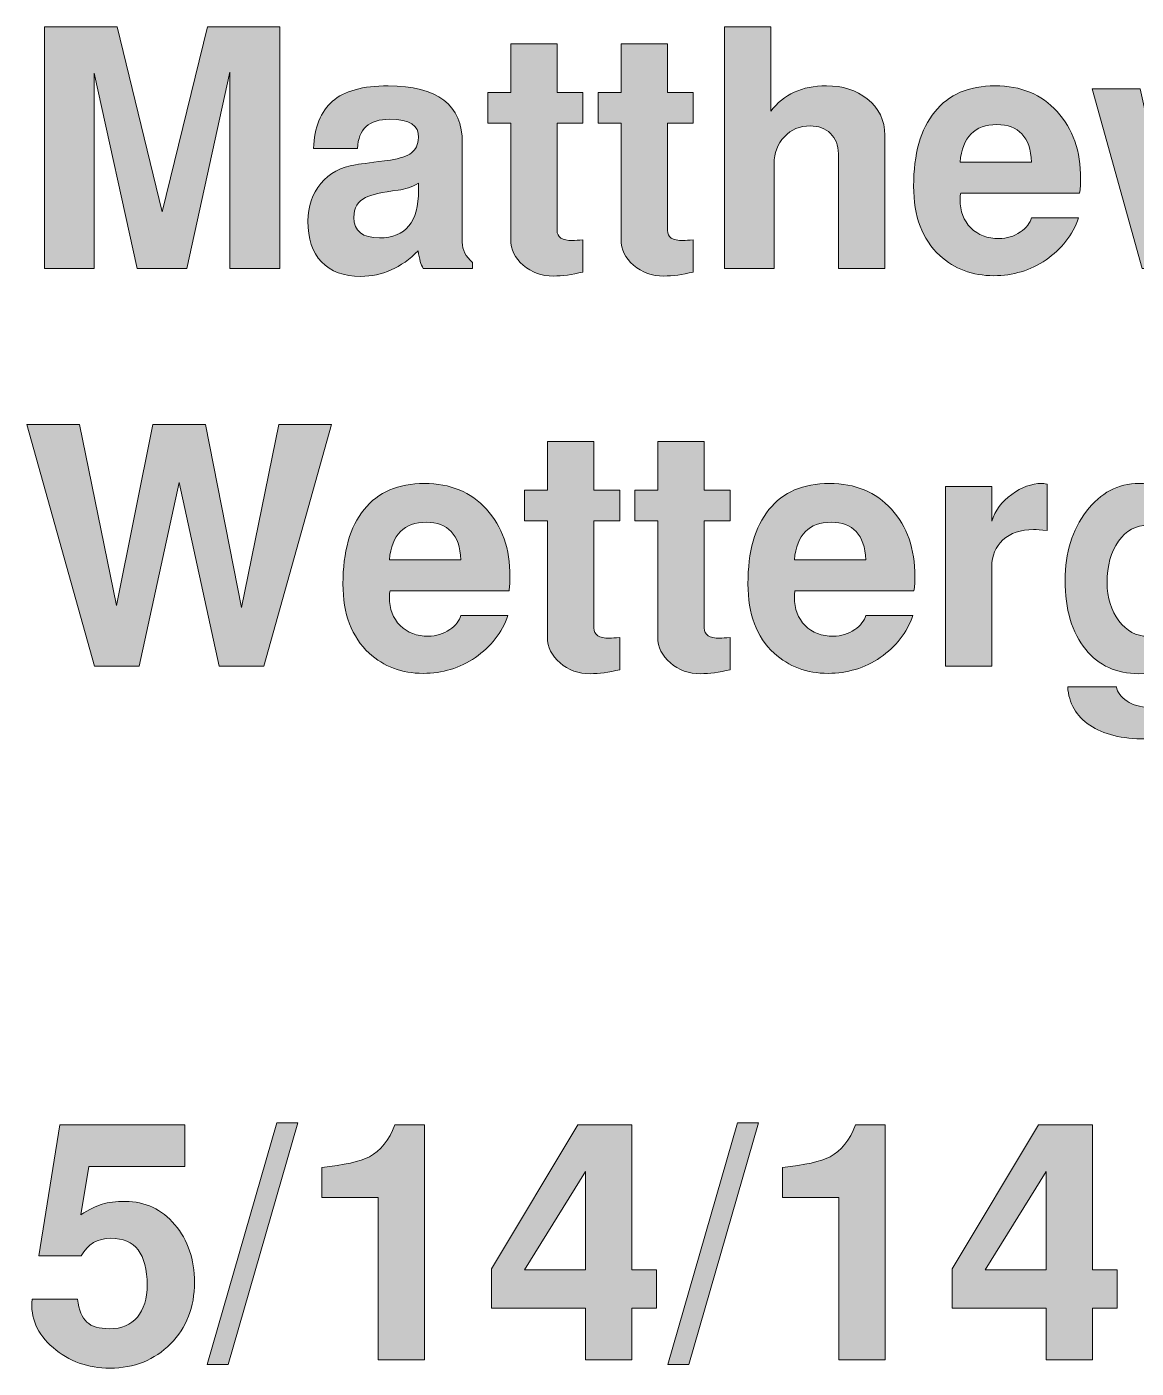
# Model space of a CAD drawing. Header units: inches. Extents: x 0.3 to 5.89, y -3.73 to -0.29.
# Drawn here: x 4.928 to 5.486, y -3.708 to -3.034 of the extents above; entities that cross this region are included whole.
import ezdxf

# ---------------------------------------------------------------- set-up
doc = ezdxf.new("R2010")
doc.units = ezdxf.units.IN
doc.header["$MEASUREMENT"] = 0
doc.layers.add('Layer 1', color=7, linetype='Continuous')

# ---------------------------------------------------------------- blocks, each defined once
blk = doc.blocks.new('block 18')
at = {"layer": 'Layer 1', "true_color": 0xed1f24}
h = blk.add_hatch(color=240, dxfattribs=at)
h.dxf.hatch_style = 2
h.paths.add_polyline_path([(5.05564, -3.15519), (5.03065, -3.15519), (5.03065, -3.05653), (5.00898, -3.15519), (4.98397, -3.15519), (4.96231, -3.05703), (4.96231, -3.15519), (4.93731, -3.15519), (4.93731, -3.03369), (4.97389, -3.03369), (4.99647, -3.12671), (5.01929, -3.03369), (5.05564, -3.03369)])
h = blk.add_hatch(color=240, dxfattribs=at)
h.dxf.hatch_style = 2
edge = h.paths.add_edge_path()
edge.add_spline(control_points=[(5.35997, -3.15519), (5.35997, -3.15519), (5.33664, -3.15519), (5.33664, -3.15519), (5.33664, -3.15519), (5.33664, -3.09756), (5.33664, -3.09756), (5.33664, -3.09321), (5.33531, -3.08979), (5.33264, -3.08729), (5.32997, -3.08478), (5.32658, -3.08352), (5.32247, -3.08352), (5.31725, -3.08352), (5.31291, -3.08533), (5.30948, -3.08896), (5.30603, -3.09258), (5.30431, -3.09711), (5.30431, -3.10257), (5.30431, -3.10257), (5.30431, -3.15519), (5.30431, -3.15519), (5.30431, -3.15519), (5.2793, -3.15519), (5.2793, -3.15519), (5.2793, -3.15519), (5.2793, -3.03369), (5.2793, -3.03369), (5.2793, -3.03369), (5.30264, -3.03369), (5.30264, -3.03369), (5.30264, -3.03369), (5.30264, -3.07619), (5.30264, -3.07619), (5.30897, -3.06764), (5.31831, -3.06336), (5.33065, -3.06336), (5.33875, -3.06336), (5.34558, -3.06552), (5.35114, -3.06986), (5.35703, -3.07452), (5.35997, -3.08063), (5.35997, -3.08819), (5.35997, -3.08819), (5.35997, -3.15519), (5.35997, -3.15519)], knot_values=[0, 0, 0, 0, 1, 1, 1, 2, 2, 2, 3, 3, 3, 4, 4, 4, 5, 5, 5, 6, 6, 6, 7, 7, 7, 8, 8, 8, 9, 9, 9, 10, 10, 10, 11, 11, 11, 12, 12, 12, 13, 13, 13, 14, 14, 14, 15, 15, 15, 15], degree=3, periodic=1)
h = blk.add_hatch(color=240, dxfattribs=at)
h.dxf.hatch_style = 2
edge = h.paths.add_edge_path()
edge.add_spline(control_points=[(5.20814, -3.15702), (5.20269, -3.15836), (5.19775, -3.15902), (5.19331, -3.15902), (5.18742, -3.15902), (5.18237, -3.15722), (5.17814, -3.15361), (5.17391, -3.15), (5.17181, -3.14569), (5.17181, -3.14069), (5.17181, -3.14069), (5.17181, -3.08219), (5.17181, -3.08219), (5.17181, -3.08219), (5.16032, -3.08219), (5.16032, -3.08219), (5.16032, -3.08219), (5.16032, -3.06669), (5.16032, -3.06669), (5.16032, -3.06669), (5.17181, -3.06669), (5.17181, -3.06669), (5.17181, -3.06669), (5.17181, -3.04219), (5.17181, -3.04219), (5.17181, -3.04219), (5.19515, -3.04219), (5.19515, -3.04219), (5.19515, -3.04219), (5.19515, -3.06669), (5.19515, -3.06669), (5.19515, -3.06669), (5.20814, -3.06669), (5.20814, -3.06669), (5.20814, -3.06669), (5.20814, -3.08219), (5.20814, -3.08219), (5.20814, -3.08219), (5.19515, -3.08219), (5.19515, -3.08219), (5.19515, -3.08219), (5.19515, -3.13603), (5.19515, -3.13603), (5.19515, -3.13947), (5.19775, -3.14119), (5.20298, -3.14119), (5.2042, -3.14108), (5.20592, -3.14097), (5.20814, -3.14086), (5.20814, -3.14086), (5.20814, -3.15702), (5.20814, -3.15702)], knot_values=[0, 0, 0, 0, 1, 1, 1, 2, 2, 2, 3, 3, 3, 4, 4, 4, 5, 5, 5, 6, 6, 6, 7, 7, 7, 8, 8, 8, 9, 9, 9, 10, 10, 10, 11, 11, 11, 12, 12, 12, 13, 13, 13, 14, 14, 14, 15, 15, 15, 16, 16, 16, 17, 17, 17, 17], degree=3, periodic=1)
h = blk.add_hatch(color=240, dxfattribs=at)
h.dxf.hatch_style = 2
edge = h.paths.add_edge_path()
edge.add_spline(control_points=[(5.26364, -3.15702), (5.25819, -3.15836), (5.25326, -3.15902), (5.24881, -3.15902), (5.24292, -3.15902), (5.23787, -3.15722), (5.23364, -3.15361), (5.22941, -3.15), (5.22731, -3.14569), (5.22731, -3.14069), (5.22731, -3.14069), (5.22731, -3.08219), (5.22731, -3.08219), (5.22731, -3.08219), (5.21582, -3.08219), (5.21582, -3.08219), (5.21582, -3.08219), (5.21582, -3.06669), (5.21582, -3.06669), (5.21582, -3.06669), (5.22731, -3.06669), (5.22731, -3.06669), (5.22731, -3.06669), (5.22731, -3.04219), (5.22731, -3.04219), (5.22731, -3.04219), (5.25065, -3.04219), (5.25065, -3.04219), (5.25065, -3.04219), (5.25065, -3.06669), (5.25065, -3.06669), (5.25065, -3.06669), (5.26364, -3.06669), (5.26364, -3.06669), (5.26364, -3.06669), (5.26364, -3.08219), (5.26364, -3.08219), (5.26364, -3.08219), (5.25065, -3.08219), (5.25065, -3.08219), (5.25065, -3.08219), (5.25065, -3.13603), (5.25065, -3.13603), (5.25065, -3.13947), (5.25326, -3.14119), (5.25848, -3.14119), (5.2597, -3.14108), (5.26142, -3.14097), (5.26364, -3.14086), (5.26364, -3.14086), (5.26364, -3.15702), (5.26364, -3.15702)], knot_values=[0, 0, 0, 0, 1, 1, 1, 2, 2, 2, 3, 3, 3, 4, 4, 4, 5, 5, 5, 6, 6, 6, 7, 7, 7, 8, 8, 8, 9, 9, 9, 10, 10, 10, 11, 11, 11, 12, 12, 12, 13, 13, 13, 14, 14, 14, 15, 15, 15, 16, 16, 16, 17, 17, 17, 17], degree=3, periodic=1)
h = blk.add_hatch(color=240, dxfattribs=at)
h.dxf.hatch_style = 2
edge = h.paths.add_edge_path()
edge.add_spline(control_points=[(5.15264, -3.15519), (5.15264, -3.15519), (5.12782, -3.15519), (5.12782, -3.15519), (5.12671, -3.15342), (5.12587, -3.15047), (5.12531, -3.14636), (5.11675, -3.15491), (5.10715, -3.15919), (5.09648, -3.15919), (5.08781, -3.15919), (5.08119, -3.15677), (5.07665, -3.15194), (5.07209, -3.14711), (5.06981, -3.14025), (5.06981, -3.13136), (5.06981, -3.12402), (5.07198, -3.11775), (5.07631, -3.11253), (5.08065, -3.10731), (5.08648, -3.10414), (5.0938, -3.10303), (5.09725, -3.10258), (5.10308, -3.10181), (5.11131, -3.10069), (5.1162, -3.09991), (5.11974, -3.09872), (5.12189, -3.09711), (5.12406, -3.0955), (5.12524, -3.09292), (5.12549, -3.08936), (5.12581, -3.08325), (5.12099, -3.08019), (5.11098, -3.08019), (5.10053, -3.08019), (5.09515, -3.08508), (5.09481, -3.09486), (5.09481, -3.09486), (5.07265, -3.09486), (5.07265, -3.09486), (5.07308, -3.08419), (5.07628, -3.07627), (5.08222, -3.07111), (5.08816, -3.06595), (5.09748, -3.06336), (5.11015, -3.06336), (5.13504, -3.06336), (5.14749, -3.07297), (5.14749, -3.09219), (5.14749, -3.09219), (5.14749, -3.14202), (5.14749, -3.14202), (5.14749, -3.14591), (5.1492, -3.14931), (5.15264, -3.15219), (5.15264, -3.15219), (5.15264, -3.15519), (5.15264, -3.15519)], knot_values=[0, 0, 0, 0, 1, 1, 1, 2, 2, 2, 3, 3, 3, 4, 4, 4, 5, 5, 5, 6, 6, 6, 7, 7, 7, 8, 8, 8, 9, 9, 9, 10, 10, 10, 11, 11, 11, 12, 12, 12, 13, 13, 13, 14, 14, 14, 15, 15, 15, 16, 16, 16, 17, 17, 17, 18, 18, 18, 19, 19, 19, 19], degree=3, periodic=1)
edge = h.paths.add_edge_path()
edge.add_spline(control_points=[(5.12549, -3.11586), (5.12549, -3.11586), (5.12549, -3.11236), (5.12549, -3.11236), (5.12212, -3.11425), (5.11872, -3.11542), (5.11526, -3.11586), (5.1071, -3.11686), (5.10164, -3.11808), (5.09885, -3.11953), (5.09493, -3.12142), (5.09298, -3.12475), (5.09298, -3.12952), (5.09298, -3.13641), (5.09728, -3.13986), (5.10588, -3.13986), (5.11895, -3.13986), (5.12549, -3.13186), (5.12549, -3.11586)], knot_values=[0, 0, 0, 0, 1, 1, 1, 2, 2, 2, 3, 3, 3, 4, 4, 4, 5, 5, 5, 6, 6, 6, 6], degree=3, periodic=1)
h = blk.add_hatch(color=240, dxfattribs=at)
h.dxf.hatch_style = 2
edge = h.paths.add_edge_path()
edge.add_spline(control_points=[(5.45847, -3.11019), (5.45847, -3.11286), (5.45831, -3.11525), (5.45798, -3.11736), (5.45798, -3.11736), (5.39814, -3.11736), (5.39814, -3.11736), (5.39792, -3.11803), (5.39781, -3.11908), (5.39781, -3.12052), (5.39781, -3.12642), (5.39963, -3.13116), (5.40325, -3.13477), (5.40689, -3.13839), (5.41162, -3.14019), (5.41745, -3.14019), (5.42131, -3.14019), (5.42489, -3.13909), (5.4282, -3.13686), (5.43117, -3.13475), (5.43304, -3.13236), (5.43381, -3.12969), (5.43381, -3.12969), (5.45747, -3.12969), (5.45747, -3.12969), (5.45436, -3.13847), (5.44889, -3.14553), (5.44105, -3.15086), (5.43321, -3.15619), (5.42448, -3.15886), (5.41481, -3.15886), (5.40403, -3.15886), (5.39497, -3.15547), (5.38764, -3.1487), (5.37885, -3.14058), (5.37447, -3.12897), (5.37447, -3.11386), (5.37447, -3.09764), (5.378, -3.08516), (5.38506, -3.07644), (5.39212, -3.06772), (5.40225, -3.06336), (5.41547, -3.06336), (5.42836, -3.06336), (5.43875, -3.06767), (5.44664, -3.07627), (5.45454, -3.08489), (5.45847, -3.09619), (5.45847, -3.11019)], knot_values=[0, 0, 0, 0, 1, 1, 1, 2, 2, 2, 3, 3, 3, 4, 4, 4, 5, 5, 5, 6, 6, 6, 7, 7, 7, 8, 8, 8, 9, 9, 9, 10, 10, 10, 11, 11, 11, 12, 12, 12, 13, 13, 13, 14, 14, 14, 15, 15, 15, 16, 16, 16, 16], degree=3, periodic=1)
edge = h.paths.add_edge_path()
edge.add_spline(control_points=[(5.43381, -3.10169), (5.43313, -3.08914), (5.4273, -3.08286), (5.41631, -3.08286), (5.40521, -3.08286), (5.39903, -3.08914), (5.39781, -3.10169), (5.39781, -3.10169), (5.43381, -3.10169), (5.43381, -3.10169)], knot_values=[0, 0, 0, 0, 1, 1, 1, 2, 2, 2, 3, 3, 3, 3], degree=3, periodic=1)
h = blk.add_hatch(color=240, dxfattribs=at)
h.dxf.hatch_style = 2
h.paths.add_polyline_path([(5.59115, -3.06486), (5.56599, -3.15519), (5.54199, -3.15519), (5.5278, -3.09139), (5.51348, -3.15519), (5.48947, -3.15519), (5.4643, -3.06486), (5.48847, -3.06486), (5.50247, -3.12802), (5.51562, -3.06486), (5.53979, -3.06486), (5.55298, -3.12786), (5.56698, -3.06486)])
h = blk.add_hatch(color=240, dxfattribs=at)
h.dxf.hatch_style = 2
h.paths.add_polyline_path([(5.08165, -3.23369), (5.04763, -3.35519), (5.02515, -3.35519), (5.00505, -3.26279), (4.98505, -3.35519), (4.96252, -3.35519), (4.92847, -3.23369), (4.95497, -3.23369), (4.97365, -3.32469), (4.99181, -3.23369), (5.01831, -3.23369), (5.03649, -3.32569), (5.05515, -3.23369)])
h = blk.add_hatch(color=240, dxfattribs=at)
h.dxf.hatch_style = 2
edge = h.paths.add_edge_path()
edge.add_spline(control_points=[(5.22664, -3.35702), (5.22119, -3.35836), (5.21625, -3.35902), (5.21181, -3.35902), (5.20592, -3.35902), (5.20087, -3.35722), (5.19664, -3.35361), (5.19241, -3.35), (5.19031, -3.34569), (5.19031, -3.34069), (5.19031, -3.34069), (5.19031, -3.28219), (5.19031, -3.28219), (5.19031, -3.28219), (5.17882, -3.28219), (5.17882, -3.28219), (5.17882, -3.28219), (5.17882, -3.26669), (5.17882, -3.26669), (5.17882, -3.26669), (5.19031, -3.26669), (5.19031, -3.26669), (5.19031, -3.26669), (5.19031, -3.24219), (5.19031, -3.24219), (5.19031, -3.24219), (5.21365, -3.24219), (5.21365, -3.24219), (5.21365, -3.24219), (5.21365, -3.26669), (5.21365, -3.26669), (5.21365, -3.26669), (5.22664, -3.26669), (5.22664, -3.26669), (5.22664, -3.26669), (5.22664, -3.28219), (5.22664, -3.28219), (5.22664, -3.28219), (5.21365, -3.28219), (5.21365, -3.28219), (5.21365, -3.28219), (5.21365, -3.33603), (5.21365, -3.33603), (5.21365, -3.33947), (5.21625, -3.34119), (5.22148, -3.34119), (5.2227, -3.34108), (5.22442, -3.34097), (5.22664, -3.34085), (5.22664, -3.34085), (5.22664, -3.35702), (5.22664, -3.35702)], knot_values=[0, 0, 0, 0, 1, 1, 1, 2, 2, 2, 3, 3, 3, 4, 4, 4, 5, 5, 5, 6, 6, 6, 7, 7, 7, 8, 8, 8, 9, 9, 9, 10, 10, 10, 11, 11, 11, 12, 12, 12, 13, 13, 13, 14, 14, 14, 15, 15, 15, 16, 16, 16, 17, 17, 17, 17], degree=3, periodic=1)
h = blk.add_hatch(color=240, dxfattribs=at)
h.dxf.hatch_style = 2
edge = h.paths.add_edge_path()
edge.add_spline(control_points=[(5.28215, -3.35702), (5.27669, -3.35836), (5.27176, -3.35902), (5.26731, -3.35902), (5.26142, -3.35902), (5.25636, -3.35722), (5.25214, -3.35361), (5.24791, -3.35), (5.2458, -3.34569), (5.2458, -3.34069), (5.2458, -3.34069), (5.2458, -3.28219), (5.2458, -3.28219), (5.2458, -3.28219), (5.23431, -3.28219), (5.23431, -3.28219), (5.23431, -3.28219), (5.23431, -3.26669), (5.23431, -3.26669), (5.23431, -3.26669), (5.2458, -3.26669), (5.2458, -3.26669), (5.2458, -3.26669), (5.2458, -3.24219), (5.2458, -3.24219), (5.2458, -3.24219), (5.26914, -3.24219), (5.26914, -3.24219), (5.26914, -3.24219), (5.26914, -3.26669), (5.26914, -3.26669), (5.26914, -3.26669), (5.28215, -3.26669), (5.28215, -3.26669), (5.28215, -3.26669), (5.28215, -3.28219), (5.28215, -3.28219), (5.28215, -3.28219), (5.26914, -3.28219), (5.26914, -3.28219), (5.26914, -3.28219), (5.26914, -3.33603), (5.26914, -3.33603), (5.26914, -3.33947), (5.27176, -3.34119), (5.27696, -3.34119), (5.27818, -3.34108), (5.27992, -3.34097), (5.28215, -3.34085), (5.28215, -3.34085), (5.28215, -3.35702), (5.28215, -3.35702)], knot_values=[0, 0, 0, 0, 1, 1, 1, 2, 2, 2, 3, 3, 3, 4, 4, 4, 5, 5, 5, 6, 6, 6, 7, 7, 7, 8, 8, 8, 9, 9, 9, 10, 10, 10, 11, 11, 11, 12, 12, 12, 13, 13, 13, 14, 14, 14, 15, 15, 15, 16, 16, 16, 17, 17, 17, 17], degree=3, periodic=1)
h = blk.add_hatch(color=240, dxfattribs=at)
h.dxf.hatch_style = 2
edge = h.paths.add_edge_path()
edge.add_spline(control_points=[(5.17147, -3.31019), (5.17147, -3.31286), (5.17131, -3.31525), (5.17098, -3.31736), (5.17098, -3.31736), (5.11114, -3.31736), (5.11114, -3.31736), (5.11092, -3.31803), (5.11081, -3.31908), (5.11081, -3.32052), (5.11081, -3.32642), (5.11263, -3.33116), (5.11625, -3.33477), (5.11989, -3.33839), (5.12462, -3.34019), (5.13045, -3.34019), (5.1343, -3.34019), (5.13789, -3.33908), (5.14119, -3.33686), (5.14417, -3.33475), (5.14604, -3.33236), (5.14681, -3.32969), (5.14681, -3.32969), (5.17046, -3.32969), (5.17046, -3.32969), (5.16736, -3.33847), (5.16189, -3.34553), (5.15405, -3.35086), (5.14621, -3.35619), (5.13748, -3.35886), (5.12781, -3.35886), (5.11702, -3.35886), (5.10796, -3.35547), (5.10064, -3.34869), (5.09185, -3.34058), (5.08747, -3.32897), (5.08747, -3.31386), (5.08747, -3.29763), (5.091, -3.28516), (5.09806, -3.27644), (5.10512, -3.26772), (5.11525, -3.26336), (5.12847, -3.26336), (5.14136, -3.26336), (5.15175, -3.26767), (5.15964, -3.27627), (5.16753, -3.28488), (5.17147, -3.29619), (5.17147, -3.31019)], knot_values=[0, 0, 0, 0, 1, 1, 1, 2, 2, 2, 3, 3, 3, 4, 4, 4, 5, 5, 5, 6, 6, 6, 7, 7, 7, 8, 8, 8, 9, 9, 9, 10, 10, 10, 11, 11, 11, 12, 12, 12, 13, 13, 13, 14, 14, 14, 15, 15, 15, 16, 16, 16, 16], degree=3, periodic=1)
edge = h.paths.add_edge_path()
edge.add_spline(control_points=[(5.14681, -3.30169), (5.14613, -3.28914), (5.1403, -3.28286), (5.12931, -3.28286), (5.1182, -3.28286), (5.11203, -3.28914), (5.11081, -3.30169), (5.11081, -3.30169), (5.14681, -3.30169), (5.14681, -3.30169)], knot_values=[0, 0, 0, 0, 1, 1, 1, 2, 2, 2, 3, 3, 3, 3], degree=3, periodic=1)
h = blk.add_hatch(color=240, dxfattribs=at)
h.dxf.hatch_style = 2
edge = h.paths.add_edge_path()
edge.add_spline(control_points=[(5.37514, -3.31019), (5.37514, -3.31286), (5.37497, -3.31525), (5.37465, -3.31736), (5.37465, -3.31736), (5.31481, -3.31736), (5.31481, -3.31736), (5.31459, -3.31803), (5.31448, -3.31908), (5.31448, -3.32052), (5.31448, -3.32642), (5.3163, -3.33116), (5.31992, -3.33477), (5.32355, -3.33839), (5.32829, -3.34019), (5.33412, -3.34019), (5.33797, -3.34019), (5.34155, -3.33908), (5.34486, -3.33686), (5.34783, -3.33475), (5.3497, -3.33236), (5.35048, -3.32969), (5.35048, -3.32969), (5.37413, -3.32969), (5.37413, -3.32969), (5.37103, -3.33847), (5.36556, -3.34553), (5.35772, -3.35086), (5.34988, -3.35619), (5.34115, -3.35886), (5.33148, -3.35886), (5.32069, -3.35886), (5.31163, -3.35547), (5.30431, -3.34869), (5.29552, -3.34058), (5.29114, -3.32897), (5.29114, -3.31386), (5.29114, -3.29763), (5.29466, -3.28516), (5.30173, -3.27644), (5.30878, -3.26772), (5.31892, -3.26336), (5.33214, -3.26336), (5.34502, -3.26336), (5.35541, -3.26767), (5.36331, -3.27627), (5.3712, -3.28488), (5.37514, -3.29619), (5.37514, -3.31019)], knot_values=[0, 0, 0, 0, 1, 1, 1, 2, 2, 2, 3, 3, 3, 4, 4, 4, 5, 5, 5, 6, 6, 6, 7, 7, 7, 8, 8, 8, 9, 9, 9, 10, 10, 10, 11, 11, 11, 12, 12, 12, 13, 13, 13, 14, 14, 14, 15, 15, 15, 16, 16, 16, 16], degree=3, periodic=1)
edge = h.paths.add_edge_path()
edge.add_spline(control_points=[(5.35048, -3.30169), (5.3498, -3.28914), (5.34397, -3.28286), (5.33298, -3.28286), (5.32187, -3.28286), (5.3157, -3.28914), (5.31448, -3.30169), (5.31448, -3.30169), (5.35048, -3.30169), (5.35048, -3.30169)], knot_values=[0, 0, 0, 0, 1, 1, 1, 2, 2, 2, 3, 3, 3, 3], degree=3, periodic=1)
h = blk.add_hatch(color=240, dxfattribs=at)
h.dxf.hatch_style = 2
edge = h.paths.add_edge_path()
edge.add_spline(control_points=[(5.44164, -3.28702), (5.43853, -3.28669), (5.43625, -3.28653), (5.43481, -3.28653), (5.42825, -3.28653), (5.42311, -3.28828), (5.41938, -3.29178), (5.41566, -3.29527), (5.4138, -3.29969), (5.4138, -3.30503), (5.4138, -3.30503), (5.4138, -3.35519), (5.4138, -3.35519), (5.4138, -3.35519), (5.39046, -3.35519), (5.39046, -3.35519), (5.39046, -3.35519), (5.39046, -3.26486), (5.39046, -3.26486), (5.39046, -3.26486), (5.4138, -3.26486), (5.4138, -3.26486), (5.4138, -3.26486), (5.4138, -3.28236), (5.4138, -3.28236), (5.41547, -3.27703), (5.41881, -3.27252), (5.4238, -3.26886), (5.42881, -3.26519), (5.43381, -3.26336), (5.4388, -3.26336), (5.43936, -3.26336), (5.44031, -3.26347), (5.44164, -3.26369), (5.44164, -3.26369), (5.44164, -3.28702), (5.44164, -3.28702)], knot_values=[0, 0, 0, 0, 1, 1, 1, 2, 2, 2, 3, 3, 3, 4, 4, 4, 5, 5, 5, 6, 6, 6, 7, 7, 7, 8, 8, 8, 9, 9, 9, 10, 10, 10, 11, 11, 11, 12, 12, 12, 12], degree=3, periodic=1)
h = blk.add_hatch(color=240, dxfattribs=at)
h.dxf.hatch_style = 2
edge = h.paths.add_edge_path()
edge.add_spline(control_points=[(5.53513, -3.35853), (5.53513, -3.36753), (5.53174, -3.37508), (5.52497, -3.38119), (5.51709, -3.3883), (5.50581, -3.39186), (5.49113, -3.39186), (5.47925, -3.39186), (5.46989, -3.38955), (5.46305, -3.38494), (5.45622, -3.38033), (5.45253, -3.37391), (5.45197, -3.36569), (5.45197, -3.36569), (5.47643, -3.36569), (5.47643, -3.36569), (5.477, -3.36836), (5.47879, -3.37071), (5.4818, -3.37278), (5.48481, -3.37483), (5.48839, -3.37585), (5.49251, -3.37585), (5.49878, -3.37585), (5.50385, -3.3741), (5.50777, -3.37061), (5.51169, -3.36711), (5.51364, -3.36247), (5.51364, -3.35669), (5.51364, -3.35069), (5.51358, -3.34719), (5.51347, -3.34619), (5.50979, -3.35075), (5.50627, -3.35392), (5.50292, -3.35569), (5.49889, -3.35791), (5.49382, -3.35902), (5.48766, -3.35902), (5.47649, -3.35902), (5.46761, -3.35497), (5.46102, -3.34686), (5.4541, -3.33841), (5.45063, -3.3268), (5.45063, -3.31203), (5.45063, -3.29824), (5.45421, -3.28669), (5.46136, -3.27736), (5.46851, -3.26803), (5.47734, -3.26336), (5.48783, -3.26336), (5.49376, -3.26336), (5.49883, -3.26475), (5.50309, -3.26752), (5.50621, -3.26963), (5.50972, -3.27325), (5.51364, -3.27835), (5.51364, -3.27835), (5.51364, -3.26486), (5.51364, -3.26486), (5.51364, -3.26486), (5.53513, -3.26486), (5.53513, -3.26486), (5.53513, -3.26486), (5.53513, -3.35853), (5.53513, -3.35853)], knot_values=[0, 0, 0, 0, 1, 1, 1, 2, 2, 2, 3, 3, 3, 4, 4, 4, 5, 5, 5, 6, 6, 6, 7, 7, 7, 8, 8, 8, 9, 9, 9, 10, 10, 10, 11, 11, 11, 12, 12, 12, 13, 13, 13, 14, 14, 14, 15, 15, 15, 16, 16, 16, 17, 17, 17, 18, 18, 18, 19, 19, 19, 20, 20, 20, 21, 21, 21, 21], degree=3, periodic=1)
edge = h.paths.add_edge_path()
edge.add_spline(control_points=[(5.51364, -3.31136), (5.51364, -3.30358), (5.51164, -3.29713), (5.50764, -3.29203), (5.50363, -3.28691), (5.49859, -3.28436), (5.49247, -3.28436), (5.48625, -3.28436), (5.48126, -3.28706), (5.47747, -3.29244), (5.47369, -3.29783), (5.4718, -3.30475), (5.4718, -3.31319), (5.4718, -3.32086), (5.47377, -3.32728), (5.47773, -3.33244), (5.48166, -3.33761), (5.48646, -3.34019), (5.49213, -3.34019), (5.49836, -3.34019), (5.50342, -3.3378), (5.5073, -3.33302), (5.51153, -3.3278), (5.51364, -3.32058), (5.51364, -3.31136)], knot_values=[0, 0, 0, 0, 1, 1, 1, 2, 2, 2, 3, 3, 3, 4, 4, 4, 5, 5, 5, 6, 6, 6, 7, 7, 7, 8, 8, 8, 8], degree=3, periodic=1)
at = {"layer": 'Layer 1', "lineweight": 0}
for points in [[(5.05564, -3.15519), (5.03065, -3.15519), (5.03065, -3.05653), (5.00898, -3.15519), (4.98397, -3.15519), (4.96231, -3.05703), (4.96231, -3.15519), (4.93731, -3.15519), (4.93731, -3.03369), (4.97389, -3.03369), (4.99647, -3.12671), (5.01929, -3.03369), (5.05564, -3.03369), (5.05564, -3.15519)], [(5.59115, -3.06486), (5.56599, -3.15519), (5.54199, -3.15519), (5.5278, -3.09139), (5.51348, -3.15519), (5.48947, -3.15519), (5.4643, -3.06486), (5.48847, -3.06486), (5.50247, -3.12802), (5.51562, -3.06486), (5.53979, -3.06486), (5.55298, -3.12786), (5.56698, -3.06486), (5.59115, -3.06486)], [(5.08165, -3.23369), (5.04763, -3.35519), (5.02515, -3.35519), (5.00505, -3.26279), (4.98505, -3.35519), (4.96252, -3.35519), (4.92847, -3.23369), (4.95497, -3.23369), (4.97365, -3.32469), (4.99181, -3.23369), (5.01831, -3.23369), (5.03649, -3.32569), (5.05515, -3.23369), (5.08165, -3.23369)]]:
    blk.add_lwpolyline(points, dxfattribs=at)
for points, knots in [([(5.35997, -3.15519), (5.35997, -3.15519), (5.33664, -3.15519), (5.33664, -3.15519), (5.33664, -3.15519), (5.33664, -3.09756), (5.33664, -3.09756), (5.33664, -3.09321), (5.33531, -3.08979), (5.33264, -3.08729), (5.32997, -3.08478), (5.32658, -3.08352), (5.32247, -3.08352), (5.31725, -3.08352), (5.31291, -3.08533), (5.30948, -3.08896), (5.30603, -3.09258), (5.30431, -3.09711), (5.30431, -3.10257), (5.30431, -3.10257), (5.30431, -3.15519), (5.30431, -3.15519), (5.30431, -3.15519), (5.2793, -3.15519), (5.2793, -3.15519), (5.2793, -3.15519), (5.2793, -3.03369), (5.2793, -3.03369), (5.2793, -3.03369), (5.30264, -3.03369), (5.30264, -3.03369), (5.30264, -3.03369), (5.30264, -3.07619), (5.30264, -3.07619), (5.30897, -3.06764), (5.31831, -3.06336), (5.33065, -3.06336), (5.33875, -3.06336), (5.34558, -3.06552), (5.35114, -3.06986), (5.35703, -3.07452), (5.35997, -3.08063), (5.35997, -3.08819), (5.35997, -3.08819), (5.35997, -3.15519), (5.35997, -3.15519)], [0, 0, 0, 0, 1, 1, 1, 2, 2, 2, 3, 3, 3, 4, 4, 4, 5, 5, 5, 6, 6, 6, 7, 7, 7, 8, 8, 8, 9, 9, 9, 10, 10, 10, 11, 11, 11, 12, 12, 12, 13, 13, 13, 14, 14, 14, 15, 15, 15, 15]), ([(5.20814, -3.15702), (5.20269, -3.15836), (5.19775, -3.15902), (5.19331, -3.15902), (5.18742, -3.15902), (5.18237, -3.15722), (5.17814, -3.15361), (5.17391, -3.15), (5.17181, -3.14569), (5.17181, -3.14069), (5.17181, -3.14069), (5.17181, -3.08219), (5.17181, -3.08219), (5.17181, -3.08219), (5.16032, -3.08219), (5.16032, -3.08219), (5.16032, -3.08219), (5.16032, -3.06669), (5.16032, -3.06669), (5.16032, -3.06669), (5.17181, -3.06669), (5.17181, -3.06669), (5.17181, -3.06669), (5.17181, -3.04219), (5.17181, -3.04219), (5.17181, -3.04219), (5.19515, -3.04219), (5.19515, -3.04219), (5.19515, -3.04219), (5.19515, -3.06669), (5.19515, -3.06669), (5.19515, -3.06669), (5.20814, -3.06669), (5.20814, -3.06669), (5.20814, -3.06669), (5.20814, -3.08219), (5.20814, -3.08219), (5.20814, -3.08219), (5.19515, -3.08219), (5.19515, -3.08219), (5.19515, -3.08219), (5.19515, -3.13603), (5.19515, -3.13603), (5.19515, -3.13947), (5.19775, -3.14119), (5.20298, -3.14119), (5.2042, -3.14108), (5.20592, -3.14097), (5.20814, -3.14086), (5.20814, -3.14086), (5.20814, -3.15702), (5.20814, -3.15702)], [0, 0, 0, 0, 1, 1, 1, 2, 2, 2, 3, 3, 3, 4, 4, 4, 5, 5, 5, 6, 6, 6, 7, 7, 7, 8, 8, 8, 9, 9, 9, 10, 10, 10, 11, 11, 11, 12, 12, 12, 13, 13, 13, 14, 14, 14, 15, 15, 15, 16, 16, 16, 17, 17, 17, 17]), ([(5.26364, -3.15702), (5.25819, -3.15836), (5.25326, -3.15902), (5.24881, -3.15902), (5.24292, -3.15902), (5.23787, -3.15722), (5.23364, -3.15361), (5.22941, -3.15), (5.22731, -3.14569), (5.22731, -3.14069), (5.22731, -3.14069), (5.22731, -3.08219), (5.22731, -3.08219), (5.22731, -3.08219), (5.21582, -3.08219), (5.21582, -3.08219), (5.21582, -3.08219), (5.21582, -3.06669), (5.21582, -3.06669), (5.21582, -3.06669), (5.22731, -3.06669), (5.22731, -3.06669), (5.22731, -3.06669), (5.22731, -3.04219), (5.22731, -3.04219), (5.22731, -3.04219), (5.25065, -3.04219), (5.25065, -3.04219), (5.25065, -3.04219), (5.25065, -3.06669), (5.25065, -3.06669), (5.25065, -3.06669), (5.26364, -3.06669), (5.26364, -3.06669), (5.26364, -3.06669), (5.26364, -3.08219), (5.26364, -3.08219), (5.26364, -3.08219), (5.25065, -3.08219), (5.25065, -3.08219), (5.25065, -3.08219), (5.25065, -3.13603), (5.25065, -3.13603), (5.25065, -3.13947), (5.25326, -3.14119), (5.25848, -3.14119), (5.2597, -3.14108), (5.26142, -3.14097), (5.26364, -3.14086), (5.26364, -3.14086), (5.26364, -3.15702), (5.26364, -3.15702)], [0, 0, 0, 0, 1, 1, 1, 2, 2, 2, 3, 3, 3, 4, 4, 4, 5, 5, 5, 6, 6, 6, 7, 7, 7, 8, 8, 8, 9, 9, 9, 10, 10, 10, 11, 11, 11, 12, 12, 12, 13, 13, 13, 14, 14, 14, 15, 15, 15, 16, 16, 16, 17, 17, 17, 17]), ([(5.15264, -3.15519), (5.15264, -3.15519), (5.12782, -3.15519), (5.12782, -3.15519), (5.12671, -3.15342), (5.12587, -3.15047), (5.12531, -3.14636), (5.11675, -3.15491), (5.10715, -3.15919), (5.09648, -3.15919), (5.08781, -3.15919), (5.08119, -3.15677), (5.07665, -3.15194), (5.07209, -3.14711), (5.06981, -3.14025), (5.06981, -3.13136), (5.06981, -3.12402), (5.07198, -3.11775), (5.07631, -3.11253), (5.08065, -3.10731), (5.08648, -3.10414), (5.0938, -3.10303), (5.09725, -3.10258), (5.10308, -3.10181), (5.11131, -3.10069), (5.1162, -3.09991), (5.11974, -3.09872), (5.12189, -3.09711), (5.12406, -3.0955), (5.12524, -3.09292), (5.12549, -3.08936), (5.12581, -3.08325), (5.12099, -3.08019), (5.11098, -3.08019), (5.10053, -3.08019), (5.09515, -3.08508), (5.09481, -3.09486), (5.09481, -3.09486), (5.07265, -3.09486), (5.07265, -3.09486), (5.07308, -3.08419), (5.07628, -3.07627), (5.08222, -3.07111), (5.08816, -3.06595), (5.09748, -3.06336), (5.11015, -3.06336), (5.13504, -3.06336), (5.14749, -3.07297), (5.14749, -3.09219), (5.14749, -3.09219), (5.14749, -3.14202), (5.14749, -3.14202), (5.14749, -3.14591), (5.1492, -3.14931), (5.15264, -3.15219), (5.15264, -3.15219), (5.15264, -3.15519), (5.15264, -3.15519)], [0, 0, 0, 0, 1, 1, 1, 2, 2, 2, 3, 3, 3, 4, 4, 4, 5, 5, 5, 6, 6, 6, 7, 7, 7, 8, 8, 8, 9, 9, 9, 10, 10, 10, 11, 11, 11, 12, 12, 12, 13, 13, 13, 14, 14, 14, 15, 15, 15, 16, 16, 16, 17, 17, 17, 18, 18, 18, 19, 19, 19, 19]), ([(5.45847, -3.11019), (5.45847, -3.11286), (5.45831, -3.11525), (5.45798, -3.11736), (5.45798, -3.11736), (5.39814, -3.11736), (5.39814, -3.11736), (5.39792, -3.11803), (5.39781, -3.11908), (5.39781, -3.12052), (5.39781, -3.12642), (5.39963, -3.13116), (5.40325, -3.13477), (5.40689, -3.13839), (5.41162, -3.14019), (5.41745, -3.14019), (5.42131, -3.14019), (5.42489, -3.13909), (5.4282, -3.13686), (5.43117, -3.13475), (5.43304, -3.13236), (5.43381, -3.12969), (5.43381, -3.12969), (5.45747, -3.12969), (5.45747, -3.12969), (5.45436, -3.13847), (5.44889, -3.14553), (5.44105, -3.15086), (5.43321, -3.15619), (5.42448, -3.15886), (5.41481, -3.15886), (5.40403, -3.15886), (5.39497, -3.15547), (5.38764, -3.1487), (5.37885, -3.14058), (5.37447, -3.12897), (5.37447, -3.11386), (5.37447, -3.09764), (5.378, -3.08516), (5.38506, -3.07644), (5.39212, -3.06772), (5.40225, -3.06336), (5.41547, -3.06336), (5.42836, -3.06336), (5.43875, -3.06767), (5.44664, -3.07627), (5.45454, -3.08489), (5.45847, -3.09619), (5.45847, -3.11019)], [0, 0, 0, 0, 1, 1, 1, 2, 2, 2, 3, 3, 3, 4, 4, 4, 5, 5, 5, 6, 6, 6, 7, 7, 7, 8, 8, 8, 9, 9, 9, 10, 10, 10, 11, 11, 11, 12, 12, 12, 13, 13, 13, 14, 14, 14, 15, 15, 15, 16, 16, 16, 16]), ([(5.43381, -3.10169), (5.43313, -3.08914), (5.4273, -3.08286), (5.41631, -3.08286), (5.40521, -3.08286), (5.39903, -3.08914), (5.39781, -3.10169), (5.39781, -3.10169), (5.43381, -3.10169), (5.43381, -3.10169)], [0, 0, 0, 0, 1, 1, 1, 2, 2, 2, 3, 3, 3, 3]), ([(5.12549, -3.11586), (5.12549, -3.11586), (5.12549, -3.11236), (5.12549, -3.11236), (5.12212, -3.11425), (5.11872, -3.11542), (5.11526, -3.11586), (5.1071, -3.11686), (5.10164, -3.11808), (5.09885, -3.11953), (5.09493, -3.12142), (5.09298, -3.12475), (5.09298, -3.12952), (5.09298, -3.13641), (5.09728, -3.13986), (5.10588, -3.13986), (5.11895, -3.13986), (5.12549, -3.13186), (5.12549, -3.11586)], [0, 0, 0, 0, 1, 1, 1, 2, 2, 2, 3, 3, 3, 4, 4, 4, 5, 5, 5, 6, 6, 6, 6]), ([(5.22664, -3.35702), (5.22119, -3.35836), (5.21625, -3.35902), (5.21181, -3.35902), (5.20592, -3.35902), (5.20087, -3.35722), (5.19664, -3.35361), (5.19241, -3.35), (5.19031, -3.34569), (5.19031, -3.34069), (5.19031, -3.34069), (5.19031, -3.28219), (5.19031, -3.28219), (5.19031, -3.28219), (5.17882, -3.28219), (5.17882, -3.28219), (5.17882, -3.28219), (5.17882, -3.26669), (5.17882, -3.26669), (5.17882, -3.26669), (5.19031, -3.26669), (5.19031, -3.26669), (5.19031, -3.26669), (5.19031, -3.24219), (5.19031, -3.24219), (5.19031, -3.24219), (5.21365, -3.24219), (5.21365, -3.24219), (5.21365, -3.24219), (5.21365, -3.26669), (5.21365, -3.26669), (5.21365, -3.26669), (5.22664, -3.26669), (5.22664, -3.26669), (5.22664, -3.26669), (5.22664, -3.28219), (5.22664, -3.28219), (5.22664, -3.28219), (5.21365, -3.28219), (5.21365, -3.28219), (5.21365, -3.28219), (5.21365, -3.33603), (5.21365, -3.33603), (5.21365, -3.33947), (5.21625, -3.34119), (5.22148, -3.34119), (5.2227, -3.34108), (5.22442, -3.34097), (5.22664, -3.34085), (5.22664, -3.34085), (5.22664, -3.35702), (5.22664, -3.35702)], [0, 0, 0, 0, 1, 1, 1, 2, 2, 2, 3, 3, 3, 4, 4, 4, 5, 5, 5, 6, 6, 6, 7, 7, 7, 8, 8, 8, 9, 9, 9, 10, 10, 10, 11, 11, 11, 12, 12, 12, 13, 13, 13, 14, 14, 14, 15, 15, 15, 16, 16, 16, 17, 17, 17, 17]), ([(5.28215, -3.35702), (5.27669, -3.35836), (5.27176, -3.35902), (5.26731, -3.35902), (5.26142, -3.35902), (5.25636, -3.35722), (5.25214, -3.35361), (5.24791, -3.35), (5.2458, -3.34569), (5.2458, -3.34069), (5.2458, -3.34069), (5.2458, -3.28219), (5.2458, -3.28219), (5.2458, -3.28219), (5.23431, -3.28219), (5.23431, -3.28219), (5.23431, -3.28219), (5.23431, -3.26669), (5.23431, -3.26669), (5.23431, -3.26669), (5.2458, -3.26669), (5.2458, -3.26669), (5.2458, -3.26669), (5.2458, -3.24219), (5.2458, -3.24219), (5.2458, -3.24219), (5.26914, -3.24219), (5.26914, -3.24219), (5.26914, -3.24219), (5.26914, -3.26669), (5.26914, -3.26669), (5.26914, -3.26669), (5.28215, -3.26669), (5.28215, -3.26669), (5.28215, -3.26669), (5.28215, -3.28219), (5.28215, -3.28219), (5.28215, -3.28219), (5.26914, -3.28219), (5.26914, -3.28219), (5.26914, -3.28219), (5.26914, -3.33603), (5.26914, -3.33603), (5.26914, -3.33947), (5.27176, -3.34119), (5.27696, -3.34119), (5.27818, -3.34108), (5.27992, -3.34097), (5.28215, -3.34085), (5.28215, -3.34085), (5.28215, -3.35702), (5.28215, -3.35702)], [0, 0, 0, 0, 1, 1, 1, 2, 2, 2, 3, 3, 3, 4, 4, 4, 5, 5, 5, 6, 6, 6, 7, 7, 7, 8, 8, 8, 9, 9, 9, 10, 10, 10, 11, 11, 11, 12, 12, 12, 13, 13, 13, 14, 14, 14, 15, 15, 15, 16, 16, 16, 17, 17, 17, 17]), ([(5.17147, -3.31019), (5.17147, -3.31286), (5.17131, -3.31525), (5.17098, -3.31736), (5.17098, -3.31736), (5.11114, -3.31736), (5.11114, -3.31736), (5.11092, -3.31803), (5.11081, -3.31908), (5.11081, -3.32052), (5.11081, -3.32642), (5.11263, -3.33116), (5.11625, -3.33477), (5.11989, -3.33839), (5.12462, -3.34019), (5.13045, -3.34019), (5.1343, -3.34019), (5.13789, -3.33908), (5.14119, -3.33686), (5.14417, -3.33475), (5.14604, -3.33236), (5.14681, -3.32969), (5.14681, -3.32969), (5.17046, -3.32969), (5.17046, -3.32969), (5.16736, -3.33847), (5.16189, -3.34553), (5.15405, -3.35086), (5.14621, -3.35619), (5.13748, -3.35886), (5.12781, -3.35886), (5.11702, -3.35886), (5.10796, -3.35547), (5.10064, -3.34869), (5.09185, -3.34058), (5.08747, -3.32897), (5.08747, -3.31386), (5.08747, -3.29763), (5.091, -3.28516), (5.09806, -3.27644), (5.10512, -3.26772), (5.11525, -3.26336), (5.12847, -3.26336), (5.14136, -3.26336), (5.15175, -3.26767), (5.15964, -3.27627), (5.16753, -3.28488), (5.17147, -3.29619), (5.17147, -3.31019)], [0, 0, 0, 0, 1, 1, 1, 2, 2, 2, 3, 3, 3, 4, 4, 4, 5, 5, 5, 6, 6, 6, 7, 7, 7, 8, 8, 8, 9, 9, 9, 10, 10, 10, 11, 11, 11, 12, 12, 12, 13, 13, 13, 14, 14, 14, 15, 15, 15, 16, 16, 16, 16]), ([(5.37514, -3.31019), (5.37514, -3.31286), (5.37497, -3.31525), (5.37465, -3.31736), (5.37465, -3.31736), (5.31481, -3.31736), (5.31481, -3.31736), (5.31459, -3.31803), (5.31448, -3.31908), (5.31448, -3.32052), (5.31448, -3.32642), (5.3163, -3.33116), (5.31992, -3.33477), (5.32355, -3.33839), (5.32829, -3.34019), (5.33412, -3.34019), (5.33797, -3.34019), (5.34155, -3.33908), (5.34486, -3.33686), (5.34783, -3.33475), (5.3497, -3.33236), (5.35048, -3.32969), (5.35048, -3.32969), (5.37413, -3.32969), (5.37413, -3.32969), (5.37103, -3.33847), (5.36556, -3.34553), (5.35772, -3.35086), (5.34988, -3.35619), (5.34115, -3.35886), (5.33148, -3.35886), (5.32069, -3.35886), (5.31163, -3.35547), (5.30431, -3.34869), (5.29552, -3.34058), (5.29114, -3.32897), (5.29114, -3.31386), (5.29114, -3.29763), (5.29466, -3.28516), (5.30173, -3.27644), (5.30878, -3.26772), (5.31892, -3.26336), (5.33214, -3.26336), (5.34502, -3.26336), (5.35541, -3.26767), (5.36331, -3.27627), (5.3712, -3.28488), (5.37514, -3.29619), (5.37514, -3.31019)], [0, 0, 0, 0, 1, 1, 1, 2, 2, 2, 3, 3, 3, 4, 4, 4, 5, 5, 5, 6, 6, 6, 7, 7, 7, 8, 8, 8, 9, 9, 9, 10, 10, 10, 11, 11, 11, 12, 12, 12, 13, 13, 13, 14, 14, 14, 15, 15, 15, 16, 16, 16, 16]), ([(5.44164, -3.28702), (5.43853, -3.28669), (5.43625, -3.28653), (5.43481, -3.28653), (5.42825, -3.28653), (5.42311, -3.28828), (5.41938, -3.29178), (5.41566, -3.29527), (5.4138, -3.29969), (5.4138, -3.30503), (5.4138, -3.30503), (5.4138, -3.35519), (5.4138, -3.35519), (5.4138, -3.35519), (5.39046, -3.35519), (5.39046, -3.35519), (5.39046, -3.35519), (5.39046, -3.26486), (5.39046, -3.26486), (5.39046, -3.26486), (5.4138, -3.26486), (5.4138, -3.26486), (5.4138, -3.26486), (5.4138, -3.28236), (5.4138, -3.28236), (5.41547, -3.27703), (5.41881, -3.27252), (5.4238, -3.26886), (5.42881, -3.26519), (5.43381, -3.26336), (5.4388, -3.26336), (5.43936, -3.26336), (5.44031, -3.26347), (5.44164, -3.26369), (5.44164, -3.26369), (5.44164, -3.28702), (5.44164, -3.28702)], [0, 0, 0, 0, 1, 1, 1, 2, 2, 2, 3, 3, 3, 4, 4, 4, 5, 5, 5, 6, 6, 6, 7, 7, 7, 8, 8, 8, 9, 9, 9, 10, 10, 10, 11, 11, 11, 12, 12, 12, 12]), ([(5.53513, -3.35853), (5.53513, -3.36753), (5.53174, -3.37508), (5.52497, -3.38119), (5.51709, -3.3883), (5.50581, -3.39186), (5.49113, -3.39186), (5.47925, -3.39186), (5.46989, -3.38955), (5.46305, -3.38494), (5.45622, -3.38033), (5.45253, -3.37391), (5.45197, -3.36569), (5.45197, -3.36569), (5.47643, -3.36569), (5.47643, -3.36569), (5.477, -3.36836), (5.47879, -3.37071), (5.4818, -3.37278), (5.48481, -3.37483), (5.48839, -3.37585), (5.49251, -3.37585), (5.49878, -3.37585), (5.50385, -3.3741), (5.50777, -3.37061), (5.51169, -3.36711), (5.51364, -3.36247), (5.51364, -3.35669), (5.51364, -3.35069), (5.51358, -3.34719), (5.51347, -3.34619), (5.50979, -3.35075), (5.50627, -3.35392), (5.50292, -3.35569), (5.49889, -3.35791), (5.49382, -3.35902), (5.48766, -3.35902), (5.47649, -3.35902), (5.46761, -3.35497), (5.46102, -3.34686), (5.4541, -3.33841), (5.45063, -3.3268), (5.45063, -3.31203), (5.45063, -3.29824), (5.45421, -3.28669), (5.46136, -3.27736), (5.46851, -3.26803), (5.47734, -3.26336), (5.48783, -3.26336), (5.49376, -3.26336), (5.49883, -3.26475), (5.50309, -3.26752), (5.50621, -3.26963), (5.50972, -3.27325), (5.51364, -3.27835), (5.51364, -3.27835), (5.51364, -3.26486), (5.51364, -3.26486), (5.51364, -3.26486), (5.53513, -3.26486), (5.53513, -3.26486), (5.53513, -3.26486), (5.53513, -3.35853), (5.53513, -3.35853)], [0, 0, 0, 0, 1, 1, 1, 2, 2, 2, 3, 3, 3, 4, 4, 4, 5, 5, 5, 6, 6, 6, 7, 7, 7, 8, 8, 8, 9, 9, 9, 10, 10, 10, 11, 11, 11, 12, 12, 12, 13, 13, 13, 14, 14, 14, 15, 15, 15, 16, 16, 16, 17, 17, 17, 18, 18, 18, 19, 19, 19, 20, 20, 20, 21, 21, 21, 21]), ([(5.14681, -3.30169), (5.14613, -3.28914), (5.1403, -3.28286), (5.12931, -3.28286), (5.1182, -3.28286), (5.11203, -3.28914), (5.11081, -3.30169), (5.11081, -3.30169), (5.14681, -3.30169), (5.14681, -3.30169)], [0, 0, 0, 0, 1, 1, 1, 2, 2, 2, 3, 3, 3, 3]), ([(5.35048, -3.30169), (5.3498, -3.28914), (5.34397, -3.28286), (5.33298, -3.28286), (5.32187, -3.28286), (5.3157, -3.28914), (5.31448, -3.30169), (5.31448, -3.30169), (5.35048, -3.30169), (5.35048, -3.30169)], [0, 0, 0, 0, 1, 1, 1, 2, 2, 2, 3, 3, 3, 3]), ([(5.51364, -3.31136), (5.51364, -3.30358), (5.51164, -3.29713), (5.50764, -3.29203), (5.50363, -3.28691), (5.49859, -3.28436), (5.49247, -3.28436), (5.48625, -3.28436), (5.48126, -3.28706), (5.47747, -3.29244), (5.47369, -3.29783), (5.4718, -3.30475), (5.4718, -3.31319), (5.4718, -3.32086), (5.47377, -3.32728), (5.47773, -3.33244), (5.48166, -3.33761), (5.48646, -3.34019), (5.49213, -3.34019), (5.49836, -3.34019), (5.50342, -3.3378), (5.5073, -3.33302), (5.51153, -3.3278), (5.51364, -3.32058), (5.51364, -3.31136)], [0, 0, 0, 0, 1, 1, 1, 2, 2, 2, 3, 3, 3, 4, 4, 4, 5, 5, 5, 6, 6, 6, 7, 7, 7, 8, 8, 8, 8])]:
    blk.add_open_spline(points, degree=3, knots=knots, dxfattribs=at)
blk = doc.blocks.new('block 20')
at = {"layer": 'Layer 1', "true_color": 0xed1f24}
h = blk.add_hatch(color=240, dxfattribs=at)
h.dxf.hatch_style = 2
edge = h.paths.add_edge_path()
edge.add_spline(control_points=[(5.0128, -3.66513), (5.0128, -3.67758), (5.00879, -3.68789), (5.00073, -3.69605), (4.99268, -3.70422), (4.98253, -3.7083), (4.97031, -3.7083), (4.9592, -3.7083), (4.94965, -3.70485), (4.94165, -3.69797), (4.93365, -3.69108), (4.93015, -3.68297), (4.93115, -3.67364), (4.93115, -3.67364), (4.95388, -3.67364), (4.95388, -3.67364), (4.95464, -3.67908), (4.95624, -3.68292), (4.95863, -3.68513), (4.96103, -3.68736), (4.96484, -3.68847), (4.97008, -3.68847), (4.9761, -3.68847), (4.98077, -3.68652), (4.98405, -3.68264), (4.98733, -3.67874), (4.98899, -3.67336), (4.98899, -3.66647), (4.98899, -3.6508), (4.98291, -3.64297), (4.97076, -3.64297), (4.96395, -3.64297), (4.959, -3.64591), (4.95588, -3.6518), (4.95588, -3.6518), (4.93448, -3.6518), (4.93448, -3.6518), (4.93448, -3.6518), (4.94515, -3.58597), (4.94515, -3.58597), (4.94515, -3.58597), (5.00798, -3.58597), (5.00798, -3.58597), (5.00798, -3.58597), (5.00798, -3.6068), (5.00798, -3.6068), (5.00798, -3.6068), (4.95966, -3.6068), (4.95966, -3.6068), (4.95966, -3.6068), (4.95555, -3.63115), (4.95555, -3.63115), (4.95988, -3.62848), (4.96351, -3.6267), (4.96644, -3.62581), (4.9694, -3.62491), (4.97325, -3.62447), (4.97803, -3.62447), (4.98801, -3.62447), (4.99631, -3.62836), (5.0029, -3.63614), (5.00951, -3.64391), (5.0128, -3.65358), (5.0128, -3.66513)], knot_values=[0, 0, 0, 0, 1, 1, 1, 2, 2, 2, 3, 3, 3, 4, 4, 4, 5, 5, 5, 6, 6, 6, 7, 7, 7, 8, 8, 8, 9, 9, 9, 10, 10, 10, 11, 11, 11, 12, 12, 12, 13, 13, 13, 14, 14, 14, 15, 15, 15, 16, 16, 16, 17, 17, 17, 18, 18, 18, 19, 19, 19, 20, 20, 20, 21, 21, 21, 21], degree=3, periodic=1)
h = blk.add_hatch(color=240, dxfattribs=at)
h.dxf.hatch_style = 2
h.paths.add_polyline_path([(5.06481, -3.58497), (5.02981, -3.70647), (5.01923, -3.70647), (5.05423, -3.58497)])
h = blk.add_hatch(color=240, dxfattribs=at)
h.dxf.hatch_style = 2
edge = h.paths.add_edge_path()
edge.add_spline(control_points=[(5.12847, -3.70414), (5.12847, -3.70414), (5.10514, -3.70414), (5.10514, -3.70414), (5.10514, -3.70414), (5.10514, -3.62247), (5.10514, -3.62247), (5.10514, -3.62247), (5.07681, -3.62247), (5.07681, -3.62247), (5.07681, -3.62247), (5.07681, -3.6073), (5.07681, -3.6073), (5.08803, -3.60619), (5.09603, -3.60441), (5.1008, -3.60197), (5.10636, -3.59897), (5.11065, -3.59363), (5.11363, -3.58597), (5.11363, -3.58597), (5.12847, -3.58597), (5.12847, -3.58597), (5.12847, -3.58597), (5.12847, -3.70414), (5.12847, -3.70414)], knot_values=[0, 0, 0, 0, 1, 1, 1, 2, 2, 2, 3, 3, 3, 4, 4, 4, 5, 5, 5, 6, 6, 6, 7, 7, 7, 8, 8, 8, 8], degree=3, periodic=1)
h = blk.add_hatch(color=240, dxfattribs=at)
h.dxf.hatch_style = 2
h.paths.add_polyline_path([(5.24514, -3.67813), (5.23282, -3.67813), (5.23282, -3.70414), (5.20947, -3.70414), (5.20947, -3.67813), (5.16214, -3.67813), (5.16214, -3.6583), (5.20565, -3.58597), (5.23282, -3.58597), (5.23282, -3.6588), (5.24514, -3.6588)])
h.paths.add_polyline_path([(5.20947, -3.6588), (5.20947, -3.60934), (5.17877, -3.6588)])
h = blk.add_hatch(color=240, dxfattribs=at)
h.dxf.hatch_style = 2
h.paths.add_polyline_path([(5.29647, -3.58497), (5.26147, -3.70647), (5.2509, -3.70647), (5.2859, -3.58497)])
h = blk.add_hatch(color=240, dxfattribs=at)
h.dxf.hatch_style = 2
edge = h.paths.add_edge_path()
edge.add_spline(control_points=[(5.36013, -3.70414), (5.36013, -3.70414), (5.33681, -3.70414), (5.33681, -3.70414), (5.33681, -3.70414), (5.33681, -3.62247), (5.33681, -3.62247), (5.33681, -3.62247), (5.30849, -3.62247), (5.30849, -3.62247), (5.30849, -3.62247), (5.30849, -3.6073), (5.30849, -3.6073), (5.31969, -3.60619), (5.32769, -3.60441), (5.33248, -3.60197), (5.33803, -3.59897), (5.34231, -3.59363), (5.34531, -3.58597), (5.34531, -3.58597), (5.36013, -3.58597), (5.36013, -3.58597), (5.36013, -3.58597), (5.36013, -3.70414), (5.36013, -3.70414)], knot_values=[0, 0, 0, 0, 1, 1, 1, 2, 2, 2, 3, 3, 3, 4, 4, 4, 5, 5, 5, 6, 6, 6, 7, 7, 7, 8, 8, 8, 8], degree=3, periodic=1)
h = blk.add_hatch(color=240, dxfattribs=at)
h.dxf.hatch_style = 2
h.paths.add_polyline_path([(5.47681, -3.67813), (5.46448, -3.67813), (5.46448, -3.70414), (5.44113, -3.70414), (5.44113, -3.67813), (5.3938, -3.67813), (5.3938, -3.6583), (5.43731, -3.58597), (5.46448, -3.58597), (5.46448, -3.6588), (5.47681, -3.6588)])
h.paths.add_polyline_path([(5.44113, -3.6588), (5.44113, -3.60934), (5.41043, -3.6588)])
at = {"layer": 'Layer 1', "lineweight": 0}
for points in [[(5.06481, -3.58497), (5.02981, -3.70647), (5.01923, -3.70647), (5.05423, -3.58497), (5.06481, -3.58497)], [(5.24514, -3.67813), (5.23282, -3.67813), (5.23282, -3.70414), (5.20947, -3.70414), (5.20947, -3.67813), (5.16214, -3.67813), (5.16214, -3.6583), (5.20565, -3.58597), (5.23282, -3.58597), (5.23282, -3.6588), (5.24514, -3.6588), (5.24514, -3.67813)], [(5.29647, -3.58497), (5.26147, -3.70647), (5.2509, -3.70647), (5.2859, -3.58497), (5.29647, -3.58497)], [(5.47681, -3.67813), (5.46448, -3.67813), (5.46448, -3.70414), (5.44113, -3.70414), (5.44113, -3.67813), (5.3938, -3.67813), (5.3938, -3.6583), (5.43731, -3.58597), (5.46448, -3.58597), (5.46448, -3.6588), (5.47681, -3.6588), (5.47681, -3.67813)], [(5.20947, -3.6588), (5.20947, -3.60934), (5.17877, -3.6588), (5.20947, -3.6588)], [(5.44113, -3.6588), (5.44113, -3.60934), (5.41043, -3.6588), (5.44113, -3.6588)]]:
    blk.add_lwpolyline(points, dxfattribs=at)
for points, knots in [([(5.0128, -3.66513), (5.0128, -3.67758), (5.00879, -3.68789), (5.00073, -3.69605), (4.99268, -3.70422), (4.98253, -3.7083), (4.97031, -3.7083), (4.9592, -3.7083), (4.94965, -3.70485), (4.94165, -3.69797), (4.93365, -3.69108), (4.93015, -3.68297), (4.93115, -3.67364), (4.93115, -3.67364), (4.95388, -3.67364), (4.95388, -3.67364), (4.95464, -3.67908), (4.95624, -3.68292), (4.95863, -3.68513), (4.96103, -3.68736), (4.96484, -3.68847), (4.97008, -3.68847), (4.9761, -3.68847), (4.98077, -3.68652), (4.98405, -3.68264), (4.98733, -3.67874), (4.98899, -3.67336), (4.98899, -3.66647), (4.98899, -3.6508), (4.98291, -3.64297), (4.97076, -3.64297), (4.96395, -3.64297), (4.959, -3.64591), (4.95588, -3.6518), (4.95588, -3.6518), (4.93448, -3.6518), (4.93448, -3.6518), (4.93448, -3.6518), (4.94515, -3.58597), (4.94515, -3.58597), (4.94515, -3.58597), (5.00798, -3.58597), (5.00798, -3.58597), (5.00798, -3.58597), (5.00798, -3.6068), (5.00798, -3.6068), (5.00798, -3.6068), (4.95966, -3.6068), (4.95966, -3.6068), (4.95966, -3.6068), (4.95555, -3.63115), (4.95555, -3.63115), (4.95988, -3.62848), (4.96351, -3.6267), (4.96644, -3.62581), (4.9694, -3.62491), (4.97325, -3.62447), (4.97803, -3.62447), (4.98801, -3.62447), (4.99631, -3.62836), (5.0029, -3.63614), (5.00951, -3.64391), (5.0128, -3.65358), (5.0128, -3.66513)], [0, 0, 0, 0, 1, 1, 1, 2, 2, 2, 3, 3, 3, 4, 4, 4, 5, 5, 5, 6, 6, 6, 7, 7, 7, 8, 8, 8, 9, 9, 9, 10, 10, 10, 11, 11, 11, 12, 12, 12, 13, 13, 13, 14, 14, 14, 15, 15, 15, 16, 16, 16, 17, 17, 17, 18, 18, 18, 19, 19, 19, 20, 20, 20, 21, 21, 21, 21]), ([(5.12847, -3.70414), (5.12847, -3.70414), (5.10514, -3.70414), (5.10514, -3.70414), (5.10514, -3.70414), (5.10514, -3.62247), (5.10514, -3.62247), (5.10514, -3.62247), (5.07681, -3.62247), (5.07681, -3.62247), (5.07681, -3.62247), (5.07681, -3.6073), (5.07681, -3.6073), (5.08803, -3.60619), (5.09603, -3.60441), (5.1008, -3.60197), (5.10636, -3.59897), (5.11065, -3.59363), (5.11363, -3.58597), (5.11363, -3.58597), (5.12847, -3.58597), (5.12847, -3.58597), (5.12847, -3.58597), (5.12847, -3.70414), (5.12847, -3.70414)], [0, 0, 0, 0, 1, 1, 1, 2, 2, 2, 3, 3, 3, 4, 4, 4, 5, 5, 5, 6, 6, 6, 7, 7, 7, 8, 8, 8, 8]), ([(5.36013, -3.70414), (5.36013, -3.70414), (5.33681, -3.70414), (5.33681, -3.70414), (5.33681, -3.70414), (5.33681, -3.62247), (5.33681, -3.62247), (5.33681, -3.62247), (5.30849, -3.62247), (5.30849, -3.62247), (5.30849, -3.62247), (5.30849, -3.6073), (5.30849, -3.6073), (5.31969, -3.60619), (5.32769, -3.60441), (5.33248, -3.60197), (5.33803, -3.59897), (5.34231, -3.59363), (5.34531, -3.58597), (5.34531, -3.58597), (5.36013, -3.58597), (5.36013, -3.58597), (5.36013, -3.58597), (5.36013, -3.70414), (5.36013, -3.70414)], [0, 0, 0, 0, 1, 1, 1, 2, 2, 2, 3, 3, 3, 4, 4, 4, 5, 5, 5, 6, 6, 6, 7, 7, 7, 8, 8, 8, 8])]:
    blk.add_open_spline(points, degree=3, knots=knots, dxfattribs=at)

msp = doc.modelspace()

# ---------------------------------------------------------------- block references
at = {"layer": 'Layer 1'}
for name in ['block 18', 'block 20']:
    msp.add_blockref(name, (0, 0), dxfattribs=at)

doc.saveas('drawing.dxf')
